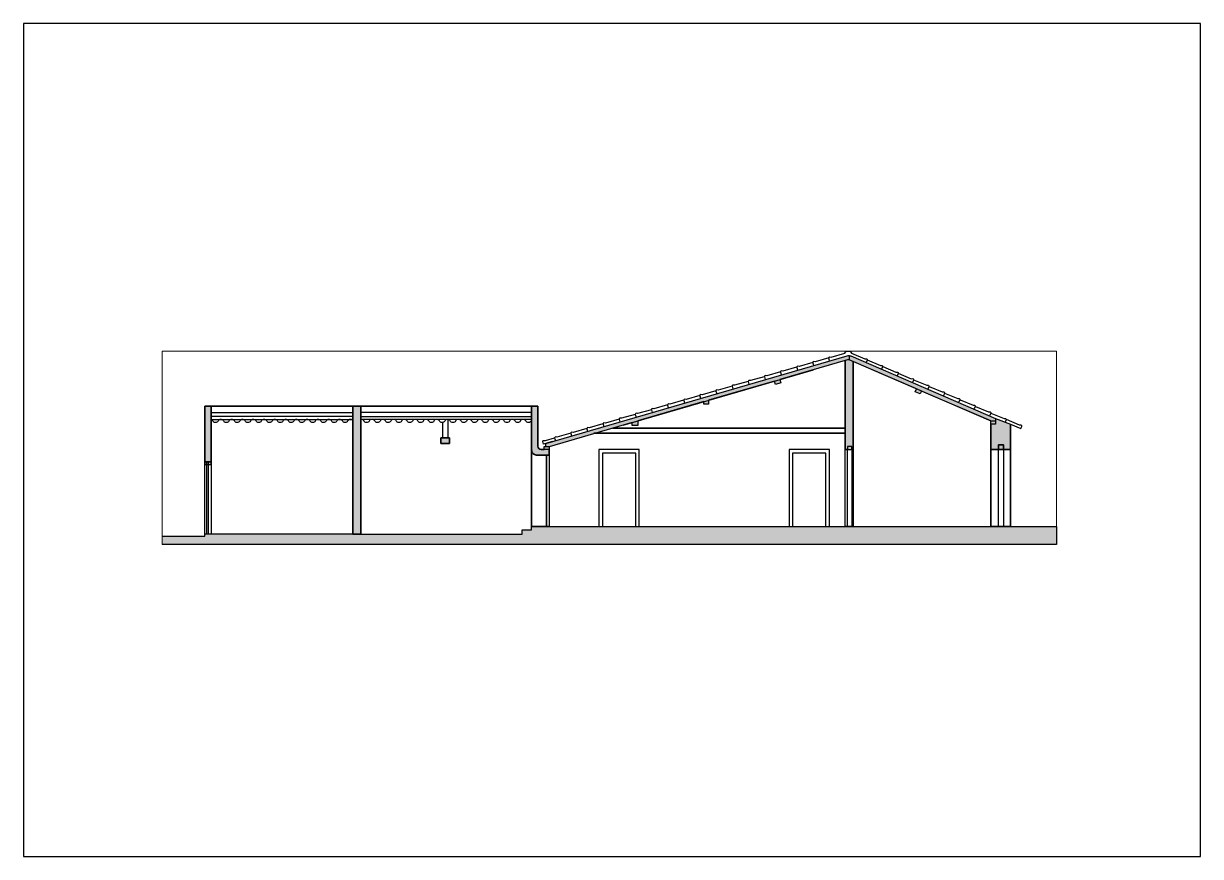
# Paper-space layout 'Layout1' of a CAD drawing. Header units: millimetres. Extents: x 21 to 318, y 103 to 313.
# The model-space entities are those that its viewports show. They can reach past a viewport. Long polylines and large blocks are cut down to what shows.
import ezdxf

# ---------------------------------------------------------------- set-up
doc = ezdxf.new("R2010")
doc.units = ezdxf.units.MM
for name, color, linetype, lineweight in [('A-ALV-___-___-EXI', 250, 'Continuous', 35), ('A-BAS-___-___-EXI', 250, 'Continuous', 25), ('A-COB-___-___-EXI', 250, 'Continuous', 25), ('A-POR-___-___-EXI', 250, 'Continuous', 25)]:
    doc.layers.add(name, color=color, linetype=linetype, lineweight=lineweight)

# ---------------------------------------------------------------- blocks, each defined once
blk = doc.blocks.new('A4 HORIZONTAL - A4-22854991-Não nomeada')
at = {"layer": 'A-BAS-___-___-EXI'}
for p, q in [((317.79, 313), (20.79, 313)), ((20.79, 313), (20.79, 103)), ((317.79, 103), (317.79, 313)), ((20.79, 103), (317.79, 103))]:
    blk.add_line(p, q, dxfattribs=at)

msp = doc.modelspace()

# ---------------------------------------------------------------- hatches: boundary and pattern name
at = {"layer": 'A-ALV-___-___-EXI'}
h = msp.add_hatch(color=11, dxfattribs=at)
h.paths.add_polyline_path([(-78510, -8967), (-78510, -5747), (-78715, -5747), (-78715, -8967)])
h.paths.add_polyline_path([(-82284, -7147), (-82284, -5747), (-82444, -5747), (-82444, -7147)])
h.paths.add_polyline_path([(-73760, -6975), (-73760, -6837), (-73957, -6837), (-73979, -6834), (-74000, -6826), (-74018, -6812), (-74032, -6794), (-74041, -6773), (-74044, -6751), (-74044, -5747), (-74200, -5747), (-74200, -6855), (-74195, -6886), (-74183, -6915), (-74164, -6940), (-74140, -6959), (-74111, -6971), (-74080, -6975), (-73839, -6975)])
h.paths.add_polyline_path([(-62295, -6838), (-62115, -6838), (-62115, -6198), (-62495, -6058), (-62495, -6198), (-62615, -6198), (-62615, -6838), (-62415, -6838), (-62415, -6718), (-62295, -6718)])
h.paths.add_polyline_path([(-66228, -6837), (-66228, -6757), (-66123, -6757), (-66123, -6837), (-66083, -6837), (-66083, -4618), (-66189, -4572), (-66210, -4572), (-66234, -4577), (-66283, -4591), (-66283, -6837)])
at = {"layer": 'A-BAS-___-___-EXI', "true_color": 0xcb9898}
msp.add_hatch(color=253, dxfattribs=at).paths.add_polyline_path([(-60953, -9230), (-60953, -8775), (-74200, -8775), (-74200, -8863), (-74437, -8863), (-74437, -8967), (-82444, -8967), (-82444, -9018), (-83524, -9018), (-83524, -9230), (-70686, -9230)])
at = {"layer": 'A-COB-___-___-EXI', "true_color": 0xc19a82}
h = msp.add_hatch(color=33, dxfattribs=at)
h.paths.add_polyline_path([(-82444, -7213), (-82284, -7213), (-82284, -7147), (-82444, -7147)])
h.paths.add_polyline_path([(-62415, -6838), (-62295, -6838), (-62295, -6718), (-62415, -6718)])
h.paths.add_polyline_path([(-66228, -6837), (-66123, -6837), (-66123, -6757), (-66228, -6757)])
h.paths.add_polyline_path([(-73880, -6837), (-73760, -6837), (-73760, -6765), (-71659, -6154), (-71659, -6233), (-71519, -6233), (-71519, -6113), (-69853, -5629), (-69853, -5694), (-69733, -5694), (-69733, -5594), (-68074, -5112), (-68049, -5197), (-67914, -5158), (-67939, -5073), (-66229, -4576), (-66209, -4572), (-66189, -4572), (-64490, -5305), (-64521, -5379), (-64393, -5434), (-64361, -5361), (-62615, -6114), (-62615, -6198), (-62495, -6198), (-62495, -6052), (-66144, -4478), (-66173, -4469), (-66204, -4467), (-66234, -4472), (-73839, -6683), (-73839, -6757), (-73880, -6757)])
h.paths.add_polyline_path([(-76270, -6685), (-76270, -6545), (-76490, -6545), (-76490, -6685)])

# ---------------------------------------------------------------- linework, layer by layer
at = {"layer": 'A-ALV-___-___-EXI'}
for p, q in [((-66083, -6837), (-66083, -4618)), ((-66283, -6427), (-72633, -6427)), ((-66283, -6297), (-72151, -6297)), ((-74200, -8775), (-74200, -6855)), ((-73820, -6975), (-74080, -6975)), ((-74080, -6975), (-73760, -6975)), ((-73760, -6975), (-73820, -6975)), ((-73760, -6837), (-73760, -6975))]:
    msp.add_line(p, q, dxfattribs=at)
for points in [[(-66283, -4591), (-66283, -6837), (-66228, -6837)], [(-62615, -6198), (-62615, -6838), (-62415, -6838)], [(-62295, -6838), (-62295, -6718), (-62415, -6718), (-62415, -6838), (-62295, -6838), (-62115, -6838), (-62115, -6198)]]:
    msp.add_lwpolyline(points, dxfattribs=at)
for points in [[(-74080, -6975, -0.414214), (-74200, -6855), (-74200, -5747), (-74044, -5747), (-82284, -5747), (-82444, -5747), (-82444, -7147), (-82284, -7147), (-82284, -5747)], [(-73880, -6837), (-73957, -6837, -0.414214), (-74044, -6751), (-74044, -5747)]]:
    msp.add_lwpolyline(points, format="xyb", dxfattribs=at)
for points in [[(-78510, -5747), (-78715, -5747), (-78715, -8967), (-78510, -8967)], [(-62115, -6838), (-62115, -8775), (-62615, -8775), (-62615, -6838)]]:
    msp.add_lwpolyline(points, close=True, dxfattribs=at)
at = {"layer": 'A-BAS-___-___-EXI'}
for p, q in [((-74437, -8967), (-74437, -8863)), ((-74437, -8863), (-74200, -8863)), ((-73820, -8775), (-74200, -8775)), ((-74200, -8863), (-74200, -8775)), ((-74200, -8775), (-60953, -8775)), ((-73760, -8775), (-73820, -8775)), ((-60953, -8775), (-60953, -9230)), ((-83524, -9230), (-83524, -9018)), ((-83524, -9018), (-82444, -9018)), ((-78715, -8967), (-82444, -8967)), ((-82444, -9018), (-82444, -8967)), ((-78510, -8967), (-74437, -8967)), ((-60953, -9230), (-83524, -9230))]:
    msp.add_line(p, q, dxfattribs=at)
at = {"layer": 'A-COB-___-___-EXI'}
for p, q in [((-66189, -4467), (-66189, -4572)), ((-71890, -6221), (-67084, -4824)), ((-76270, -6545), (-76490, -6545)), ((-76490, -6545), (-76490, -6685)), ((-76490, -6685), (-76270, -6685)), ((-76270, -6685), (-76270, -6545)), ((-66123, -6837), (-66083, -6837)), ((-82444, -7147), (-82444, -7213)), ((-82444, -7213), (-82284, -7213)), ((-82284, -7213), (-82284, -7147))]:
    msp.add_line(p, q, dxfattribs=at)
for points in [[(-66679, -4593), (-66696, -4530), (-66693, -4511), (-66678, -4498), (-66638, -4504), (-66292, -4406, -0.642277), (-66127, -4406), (-65788, -4548), (-65748, -4548), (-65733, -4562), (-65733, -4582), (-65758, -4641)], [(-73839, -6757), (-73839, -6683), (-66234, -4472, -0.174298), (-66144, -4478), (-62495, -6052), (-62495, -6198), (-62615, -6198), (-62615, -6114), (-64361, -5361), (-64393, -5434), (-64521, -5379), (-64490, -5305), (-66189, -4572, 0.09856), (-66229, -4576), (-67939, -5073), (-67914, -5158), (-68049, -5197), (-68074, -5112), (-69733, -5594), (-69733, -5694), (-69853, -5694), (-69853, -5629), (-71519, -6113), (-71519, -6233), (-71659, -6233), (-71659, -6154), (-73760, -6765), (-73760, -6837), (-73880, -6837), (-73880, -6757), (-73839, -6757), (-73760, -6757), (-73760, -6777)], [(-78715, -6100, 0.414961), (-78833, -6102, -0.562112), (-78966, -6134, 0.563001), (-79106, -6102, -0.562112), (-79239, -6134, 0.563001), (-79378, -6102, -0.562112), (-79511, -6134, 0.563001), (-79650, -6102, -0.562112), (-79783, -6134, 0.563001), (-79923, -6102, -0.562112), (-80056, -6134, 0.563001), (-80195, -6102, -0.562112), (-80328, -6134, 0.563001), (-80467, -6102, -0.562112), (-80600, -6134, 0.563001), (-80740, -6102, -0.562112), (-80873, -6134, 0.563001), (-81012, -6102, -0.562112), (-81145, -6134, 0.563001), (-81284, -6102, -0.562112), (-81417, -6134, 0.563001), (-81557, -6102, -0.562112), (-81690, -6134, 0.563001), (-81829, -6102, -0.562112), (-81962, -6134, 0.563001), (-82101, -6102, -0.562112), (-82234, -6134, 0.225697), (-82284, -6082)], [(-74200, -6077), (-78510, -6077), (-78510, -6005), (-74200, -6005), (-74200, -6077, -0.670062), (-74336, -6134, 0.563001), (-74476, -6102, -0.562112), (-74609, -6134, 0.563001), (-74748, -6102, -0.562112), (-74881, -6134, 0.563001), (-75020, -6102, -0.562112), (-75153, -6134, 0.563001), (-75293, -6102, -0.562112), (-75426, -6134, 0.563001), (-75565, -6102, -0.562112), (-75698, -6134, 0.563001), (-75838, -6102, -0.562112), (-75970, -6134, 0.563001), (-76110, -6102, -0.562112), (-76243, -6134, 0.563001), (-76382, -6102, -0.562112), (-76515, -6134, 0.563001), (-76655, -6102, -0.562112), (-76788, -6134, 0.563001), (-76927, -6102, -0.562112), (-77060, -6134, 0.563001), (-77199, -6102, -0.562112), (-77332, -6134, 0.563001), (-77472, -6102, -0.562112), (-77605, -6134, 0.563001), (-77744, -6102, -0.562112), (-77877, -6134, 0.563001), (-78016, -6102, -0.562112), (-78149, -6134, 0.563001), (-78289, -6102, -0.562112), (-78422, -6134, 0.362667), (-78513, -6077)]]:
    msp.add_lwpolyline(points, format="xyb", dxfattribs=at)
for points in [[(-67106, -4643), (-67452, -4742), (-67492, -4736), (-67508, -4748), (-67511, -4768), (-67493, -4830)], [(-66699, -4524), (-67045, -4623), (-67085, -4617), (-67101, -4629), (-67103, -4649), (-67086, -4711)], [(-65729, -4576), (-65398, -4716), (-65358, -4715), (-65343, -4729), (-65343, -4749), (-65368, -4809)], [(-65339, -4744), (-65008, -4883), (-64968, -4883), (-64953, -4897), (-64953, -4917), (-64978, -4976)], [(-68328, -5000), (-68674, -5098), (-68714, -5093), (-68729, -5105), (-68732, -5124), (-68715, -5187)], [(-67920, -4881), (-68267, -4979), (-68306, -4974), (-68322, -4986), (-68325, -5006), (-68307, -5068)], [(-67513, -4762), (-67860, -4860), (-67899, -4855), (-67915, -4867), (-67918, -4887), (-67900, -4949)], [(-65631, -4813), (-62615, -6114), (-62495, -6114)], [(-64949, -4911), (-64618, -5051), (-64578, -5050), (-64563, -5064), (-64563, -5084), (-64588, -5144)], [(-69142, -5237), (-69488, -5336), (-69528, -5330), (-69544, -5342), (-69547, -5362), (-69529, -5424)], [(-68735, -5119), (-69081, -5217), (-69121, -5211), (-69137, -5223), (-69139, -5243), (-69122, -5306)], [(-64559, -5078), (-64228, -5218), (-64188, -5218), (-64173, -5232), (-64173, -5252), (-64198, -5311)], [(-64169, -5246), (-63837, -5386), (-63797, -5385), (-63783, -5399), (-63783, -5419), (-63808, -5479)], [(-70364, -5594), (-70710, -5692), (-70750, -5687), (-70766, -5699), (-70768, -5719), (-70751, -5781)], [(-69956, -5475), (-70303, -5573), (-70342, -5568), (-70358, -5580), (-70361, -5600), (-70343, -5662)], [(-69549, -5356), (-69896, -5455), (-69935, -5449), (-69951, -5461), (-69954, -5481), (-69936, -5543)], [(-63779, -5413), (-63447, -5553), (-63407, -5552), (-63393, -5566), (-63393, -5586), (-63418, -5646)], [(-63389, -5581), (-63057, -5721), (-63017, -5720), (-63003, -5734), (-63003, -5754), (-63028, -5814)], [(-71178, -5832), (-71524, -5930), (-71564, -5924), (-71580, -5936), (-71583, -5956), (-71565, -6019)], [(-70771, -5713), (-71117, -5811), (-71157, -5806), (-71173, -5818), (-71175, -5837), (-71158, -5900)], [(-62999, -5748), (-62667, -5888), (-62627, -5887), (-62613, -5901), (-62613, -5921), (-62638, -5981)], [(-62609, -5916), (-62277, -6055), (-62237, -6055), (-62223, -6069), (-62223, -6089), (-62248, -6148)], [(-76313, -6077), (-76313, -6545), (-76440, -6545), (-76440, -6155)], [(-72400, -6188), (-72746, -6286), (-72786, -6281), (-72802, -6293), (-72804, -6313), (-72787, -6375)], [(-71992, -6069), (-72339, -6168), (-72378, -6162), (-72394, -6174), (-72397, -6194), (-72379, -6256)], [(-71585, -5950), (-71932, -6049), (-71971, -6043), (-71987, -6055), (-71990, -6075), (-71972, -6137)], [(-62495, -6058), (-62115, -6198), (-61855, -6310), (-61832, -6256), (-61833, -6236), (-61847, -6222), (-61887, -6223), (-62219, -6083)], [(-73214, -6426), (-73560, -6524), (-73600, -6519), (-73616, -6531), (-73619, -6550), (-73601, -6613)], [(-72807, -6307), (-73153, -6405), (-73193, -6400), (-73209, -6412), (-73211, -6432), (-73194, -6494)], [(-73679, -6637), (-73900, -6699), (-73917, -6638), (-73914, -6619), (-73898, -6607), (-73853, -6607), (-73618, -6540)]]:
    msp.add_lwpolyline(points, dxfattribs=at)
for points in [[(-82284, -6005), (-82284, -5904), (-78715, -5904), (-78715, -6005)], [(-78510, -5904), (-78510, -6005), (-74200, -6005), (-74200, -5904)], [(-78715, -6077), (-78715, -6005), (-82284, -6005), (-82284, -6077)], [(-76270, -6545), (-76270, -6685), (-76490, -6685), (-76490, -6545)], [(-66123, -6757), (-66228, -6757), (-66228, -6837), (-66123, -6837)]]:
    msp.add_lwpolyline(points, close=True, dxfattribs=at)
at = {"layer": 'A-POR-___-___-EXI'}
for p, q in [((-73820, -6975), (-73820, -8775)), ((-73820, -8775), (-73820, -6975)), ((-73760, -6975), (-73760, -8775)), ((-82444, -8967), (-82444, -7147)), ((-82284, -7147), (-82284, -8967))]:
    msp.add_line(p, q, dxfattribs=at)
for points in [[(-72503, -6837), (-72503, -8775), (-71483, -8775), (-71483, -6837)], [(-72413, -6927), (-72413, -8775), (-71573, -8775), (-71573, -6927)], [(-67703, -6837), (-67703, -8775), (-66683, -8775), (-66683, -6837)], [(-67613, -6927), (-67613, -8775), (-66773, -8775), (-66773, -6927)], [(-66083, -6837), (-66083, -8775), (-66283, -8775), (-66283, -6837)], [(-66228, -8775), (-66228, -6837), (-66123, -6837), (-66123, -8775)], [(-62295, -6838), (-62295, -8775), (-62415, -8775), (-62415, -6838)], [(-82360, -7147), (-82360, -8967), (-82392, -8967), (-82392, -7147)]]:
    msp.add_lwpolyline(points, close=True, dxfattribs=at)

psp = doc.layouts.get("Layout1")

# ---------------------------------------------------------------- block references
at = {"layer": 'A-COB-___-___-EXI'}
psp.add_blockref('A4 HORIZONTAL - A4-22854991-Não nomeada', (0, 0), dxfattribs=at)

# ---------------------------------------------------------------- viewports
at = {"layer": 'A-ALV-___-___-EXI'}
psp.add_viewport(center=(168.62, 206.05), size=(225.71, 48.776), view_center_point=(-72238.41, -6791.46), view_height=4877.5989, dxfattribs=at)

doc.saveas('drawing.dxf')
